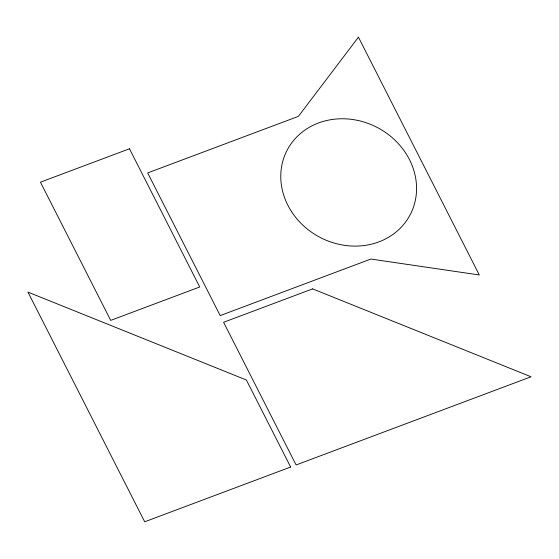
<?xml version="1.0" encoding="UTF-8"?>
<svg xmlns="http://www.w3.org/2000/svg" width="559" height="559" viewBox="0 0 559 559"><rect width="100%" height="100%" fill="white"/><g stroke="black" fill="none" stroke-linecap="round" stroke-linejoin="round"><path stroke-width="0.84" d="M358.452 37.201L298.373 116.377L147.681 172.934L220.197 315.604L370.89 259.041L479.308 274.979L358.452 37.201M129.478 148.771L40.458 182.185L110.703 320.391L199.724 286.977L129.478 148.771M312.614 288.877L223.593 322.291L296.109 464.955L531.05 376.773L312.614 288.877M290.624 467.031L144.697 521.799L27.95 292.105L246.386 380.001L290.624 467.031M291.365 211.351A69.47 61.951 27.9 0 0 408.853 217.116A69.47 61.951 27.9 0 0 345.804 118.85A69.47 61.951 27.9 0 0 291.365 211.351"/></g></svg>
